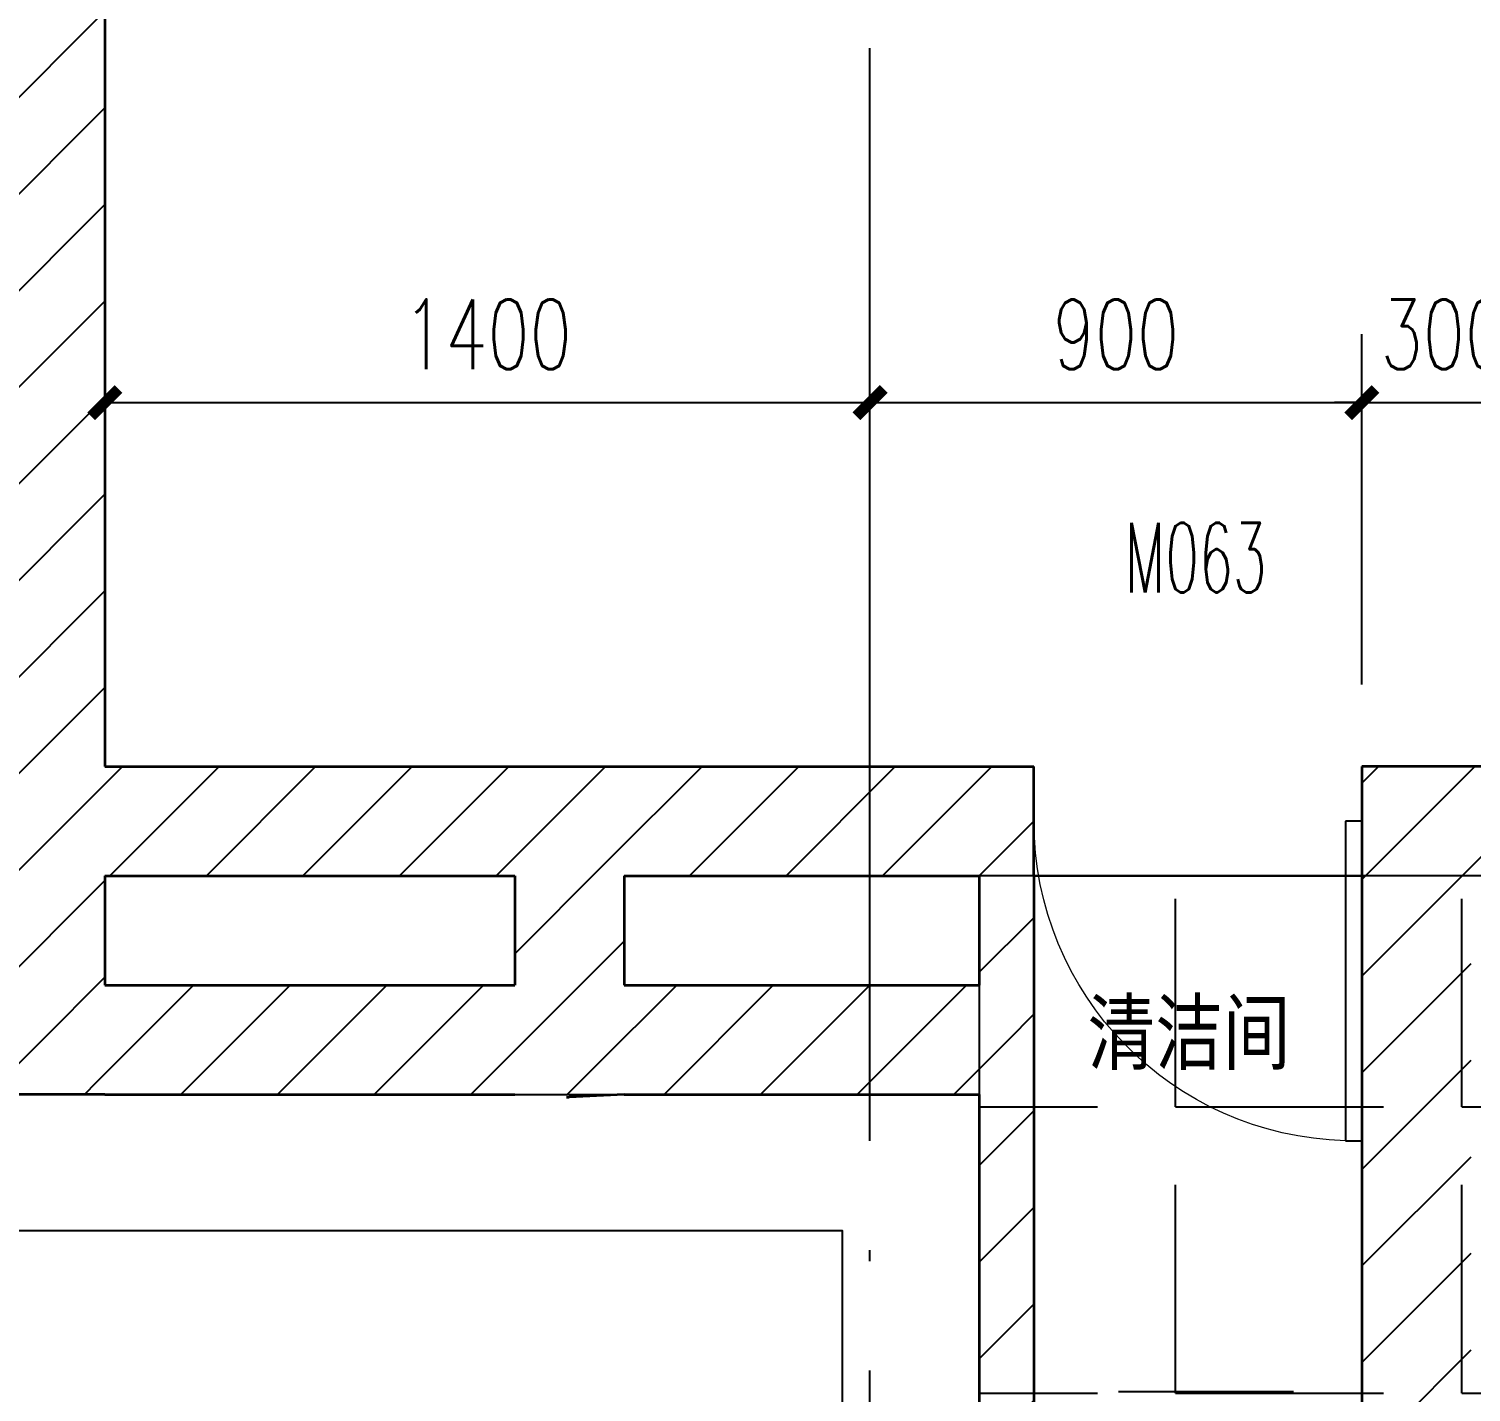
# Model space of a CAD drawing. Header units: millimetres. Extents: x 434053 to 1059003, y -2417481 to 936527.
# Drawn here: x 549291 to 551930, y -2129067 to -2126572 of the extents above; entities that cross this region are included whole.
import ezdxf

# ---------------------------------------------------------------- set-up
doc = ezdxf.new("R2010")
doc.units = ezdxf.units.MM
doc.header["$LTSCALE"] = 1000
doc.header["$MEASUREMENT"] = 0
doc.linetypes.add('DOTE', pattern=[2.4200000000000004, 2, -0.2, 0.02, -0.2])
doc.layers.get('Defpoints').update_dxf_attribs({"color": 6})
for name, color, linetype in [('A-ANNO-DIMS', 3, 'Continuous'), ('A-AXIS', 16, 'DOTE'), ('A-WALL-PATT', 8, 'Continuous'), ('fur2023', 252, 'Continuous'), ('PUB_HATCH', 8, 'Continuous'), ('STAIR', 2, 'Continuous'), ('WINDOW', 4, 'Continuous'), ('WINDOW_TEXT', 7, 'Continuous')]:
    doc.layers.add(name, color=color, linetype=linetype)
doc.layers.add('A-ANNO-TEXT', color=7, linetype='Continuous', lineweight=25)
doc.layers.add('A-WALL', color=5, linetype='Continuous', lineweight=35)
doc.styles.add('_TCH_DIM_T3', font='SIMPLEX', dxfattribs={"width": 0.7058823529411765, "bigfont": 'GBCBIG'})
doc.styles.add('_TCH_WINDOW', font='SIMPLEX.shx', dxfattribs={"width": 0.8, "height": 3.5, "bigfont": 'GBCBIG.shx'})
doc.styles.add('TITXV', font='', dxfattribs={"width": 0.8})
doc.styles.get('TITXV').set_extended_font_data('SimSun')
doc.dimstyles.new('_TCH_ARCH&&50', dxfattribs={"dimtxt": 127.5, "dimasz": 50, "dimexe": 125, "dimexo": 150, "dimgap": 61.25000000000001, "dimtad": 1, "dimdec": 0, "dimzin": 0, "dimdsep": 46, "dimtxsty": '_TCH_DIM_T3', "dimblk": 'ARCHTICK', "dimcen": 0.09, "dimclrt": 7, "dimazin": 2, "dimtfac": 1, "dimtdec": 0, "dimtix": 1, "dimtmove": 2, "dimatfit": 3, "dimfxl": 1, "dimtolj": 1, "dimtzin": 0, "dimarcsym": 0})
pattern_1 = [(45, (-1713816.564053446, -1462893.014547605), (-88.38838300365748, 88.3883830036575), [])]

# ---------------------------------------------------------------- blocks, each defined once
blk = doc.blocks.new('A$C3E4953DA')
at = {"layer": 'A-AXIS'}
blk.add_line((-1950.656320061069, -5858.998682303354), (-1950.656320061069, 16732.77154067159), dxfattribs=at)
blk = doc.blocks.new('adfasdfdgdf')
at = {"layer": 'fur2023'}
blk.add_line((-3424.999960887595, 4881.528578559868, -2.792330975599482e-07), (-3744.999782971456, 4881.528578559868, -2.792330975599482e-07), dxfattribs=at)
blk = doc.blocks.new('_ArchTick')
at = {"color": 0, "linetype": 'ByBlock', "const_width": 0.4}
blk.add_lwpolyline([(-0.5, -0.5), (0.5, 0.5)], dxfattribs=at)
blk = doc.blocks.new('*D821')
at = {"layer": 'A-ANNO-DIMS', "color": 0, "lineweight": -2, "transparency": 16777216}
for p, q in [((551729.7627155354, -2127771.70700045), (551729.7627155354, -2127130.788838886)), ((552029.7628464554, -2127771.707000461), (552029.7628464554, -2127130.788838886)), ((551729.7627155354, -2127255.788838886), (551679.7627155354, -2127255.788838886)), ((551729.7627155354, -2127255.788838886), (552029.7628464554, -2127255.788838886)), ((552029.7628464554, -2127255.788838886), (552079.7628464554, -2127255.788838886))]:
    blk.add_line(p, q, dxfattribs=at)
at = {"layer": 'Defpoints', "color": 0, "transparency": 16777216}
for p in [(552029.7628464554, -2127255.788838886), (551729.7627155354, -2127921.70700045), (552029.7628464554, -2127921.707000461)]:
    blk.add_point(p, dxfattribs=at)
at = {"layer": 'A-ANNO-DIMS', "color": 0, "lineweight": -2, "transparency": 16777216, "xscale": 50, "yscale": 50, "zscale": 50}
blk.add_blockref('_ArchTick', (551729.7627155354, -2127255.788838886), dxfattribs=at)
at = {"layer": 'A-ANNO-DIMS', "color": 0, "lineweight": -2, "transparency": 16777216, "xscale": 50, "yscale": 50, "zscale": 50, "rotation": 180}
blk.add_blockref('_ArchTick', (552029.7628464554, -2127255.788838886), dxfattribs=at)
at = {"layer": 'A-ANNO-DIMS', "color": 7, "transparency": 16777216, "insert": (551879.7627809953, -2127130.788838886), "char_height": 127.5, "attachment_point": 5, "style": '_TCH_DIM_T3'}
blk.add_mtext('\\A1;300', dxfattribs=at)
blk = doc.blocks.new('*D822')
at = {"layer": 'A-ANNO-DIMS', "color": 0, "lineweight": -2, "transparency": 16777216}
for p, q in [((550829.7627149888, -2127771.707000415), (550829.7627149888, -2127130.788838862)), ((551729.7627155354, -2127771.70700045), (551729.7627155354, -2127130.788838862)), ((550829.7627149888, -2127255.788838862), (551729.7627155354, -2127255.788838862))]:
    blk.add_line(p, q, dxfattribs=at)
at = {"layer": 'Defpoints', "color": 0, "transparency": 16777216}
for p in [(551729.7627155354, -2127255.788838862), (550829.7627149888, -2127921.707000415), (551729.7627155354, -2127921.70700045)]:
    blk.add_point(p, dxfattribs=at)
at = {"layer": 'A-ANNO-DIMS', "color": 0, "lineweight": -2, "transparency": 16777216, "xscale": 50, "yscale": 50, "zscale": 50, "rotation": 180}
blk.add_blockref('_ArchTick', (550829.7627149888, -2127255.788838862), dxfattribs=at)
at = {"layer": 'A-ANNO-DIMS', "color": 0, "lineweight": -2, "transparency": 16777216, "xscale": 50, "yscale": 50, "zscale": 50}
blk.add_blockref('_ArchTick', (551729.7627155354, -2127255.788838862), dxfattribs=at)
at = {"layer": 'A-ANNO-DIMS', "color": 7, "transparency": 16777216, "insert": (551279.7627152621, -2127130.788838862), "char_height": 127.5, "attachment_point": 5, "style": '_TCH_DIM_T3'}
blk.add_mtext('\\A1;900', dxfattribs=at)
blk = doc.blocks.new('*D823')
at = {"layer": 'A-ANNO-DIMS', "color": 0, "lineweight": -2, "transparency": 16777216}
for p, q in [((549429.762714856, -2127771.70700036), (549429.762714856, -2127130.788838818)), ((550829.7627149887, -2127771.707000415), (550829.7627149887, -2127130.788838818)), ((549429.762714856, -2127255.788838818), (550829.7627149887, -2127255.788838818))]:
    blk.add_line(p, q, dxfattribs=at)
at = {"layer": 'Defpoints', "color": 0, "transparency": 16777216}
for p in [(550829.7627149887, -2127255.788838818), (549429.762714856, -2127921.70700036), (550829.7627149887, -2127921.707000415)]:
    blk.add_point(p, dxfattribs=at)
at = {"layer": 'A-ANNO-DIMS', "color": 0, "lineweight": -2, "transparency": 16777216, "xscale": 50, "yscale": 50, "zscale": 50, "rotation": 180}
blk.add_blockref('_ArchTick', (549429.762714856, -2127255.788838818), dxfattribs=at)
at = {"layer": 'A-ANNO-DIMS', "color": 0, "lineweight": -2, "transparency": 16777216, "xscale": 50, "yscale": 50, "zscale": 50}
blk.add_blockref('_ArchTick', (550829.7627149887, -2127255.788838818), dxfattribs=at)
at = {"layer": 'A-ANNO-DIMS', "color": 7, "transparency": 16777216, "insert": (550129.7627149223, -2127130.788838818), "char_height": 127.5, "attachment_point": 5, "style": '_TCH_DIM_T3'}
blk.add_mtext('\\A1;1400', dxfattribs=at)
blk = doc.blocks.new('$DorLib2D$00000001')
for p, q in [((0.45, 0.9750000000000001), (0.5000000000000002, 0.9750000000000001)), ((0.45, 0), (0.45, 0.9750000000000001)), ((0.5, 0), (0.5, 0.9750000000000001)), ((0.5, 0), (0.45, 0))]:
    blk.add_line(p, q)
at = {"lineweight": 13}
blk.add_arc((0.475, 0), 0.975, 91.4692835813538, 180, dxfattribs=at)

msp = doc.modelspace()

# ---------------------------------------------------------------- hatches: boundary and pattern name
at = {"layer": 'A-WALL-PATT'}
h = msp.add_hatch(dxfattribs=at)
h.set_pattern_fill('普通砖', color=256, scale=50, style=0)
h.set_pattern_definition(pattern_1)
h.paths.add_polyline_path([(549329.7627149284, -2125021.707000148), (549229.7627149195, -2125121.707000594), (549229.7627148462, -2128021.707000353), (549363.0960482742, -2128021.707000356), (549429.7627148682, -2127921.707000357), (549429.7627149202, -2125121.70700038)])
h = msp.add_hatch(dxfattribs=at)
h.set_pattern_fill('普通砖', color=256, scale=50, style=0)
h.set_pattern_definition(pattern_1)
h.paths.add_polyline_path([(549363.0960482742, -2128021.707000356), (549429.7627151082, -2128121.707000357), (550179.7627146355, -2128121.707000386), (550279.7627146624, -2128055.040333735), (550279.76271485, -2127921.707000392), (549429.7627148682, -2127921.707000357)])
h = msp.add_hatch(dxfattribs=at)
h.set_pattern_fill('普通砖', color=256, scale=50, style=0)
h.set_pattern_definition(pattern_1)
h.paths.add_polyline_path([(550279.7627146622, -2128055.040333735), (550379.7627145016, -2128121.707000429), (551029.7627150463, -2128121.707000454), (551096.429381709, -2128055.040333817), (551129.762715101, -2127921.707000425), (550279.76271485, -2127921.707000392)])
h = msp.add_hatch(dxfattribs=at)
h.set_pattern_fill('普通砖', color=256, scale=50, style=0)
h.set_pattern_definition(pattern_1)
h.paths.add_polyline_path([(551129.7627149795, -2128121.707000571), (551129.7627151011, -2127921.707000425), (551096.429381709, -2128055.040333817)])
h = msp.add_hatch(dxfattribs=at)
h.set_pattern_fill('普通砖', color=256, scale=50, style=0)
h.set_pattern_definition(pattern_1)
h.paths.add_polyline_path([(551829.7627156213, -2127921.707000453), (551729.7627157711, -2127921.707000395), (551729.7627156477, -2128121.707000596), (551829.762715628, -2128055.040333843)])
h = msp.add_hatch(dxfattribs=at)
h.set_pattern_fill('普通砖', color=256, scale=50, style=0)
h.set_pattern_definition(pattern_1)
h.paths.add_polyline_path([(551929.7627156153, -2128121.70700048), (552029.7628463873, -2128121.707000474), (552029.7628463953, -2127921.707000479), (551829.7627156212, -2127921.707000453), (551829.762715628, -2128055.040333842)])
h = msp.add_hatch(dxfattribs=at)
h.set_pattern_fill('普通砖', color=256, scale=50, style=0)
h.set_pattern_definition(pattern_1)
h.paths.add_polyline_path([(549363.0960482742, -2128021.707000356), (549229.7627148462, -2128021.707000353), (549229.7627148387, -2128421.707000621), (549363.0960482741, -2128421.707000616), (549429.7627151045, -2128321.707000614), (549429.7627151082, -2128121.707000357)])
h = msp.add_hatch(dxfattribs=at)
h.set_pattern_fill('普通砖', color=256, scale=50, style=0)
h.set_pattern_definition(pattern_1)
h.paths.add_polyline_path([(550279.7627146625, -2128055.040333736), (550179.7627146355, -2128121.707000386), (550179.7627146317, -2128321.707000643), (550278.6662029214, -2128442.694625628), (550379.7627144979, -2128321.707000787), (550379.7627145016, -2128121.707000429)])
h = msp.add_hatch(dxfattribs=at)
h.set_pattern_fill('普通砖', color=256, scale=50, style=0)
h.set_pattern_definition(pattern_1)
h.paths.add_polyline_path([(551096.429381709, -2128055.040333817), (551029.7627150463, -2128121.707000454), (551029.762715045, -2128321.707000812), (551063.096048448, -2128421.707000752), (551129.7627150945, -2128421.707000693), (551129.7627149795, -2128121.707000571)])
h = msp.add_hatch(dxfattribs=at)
h.set_pattern_fill('普通砖', color=256, scale=50, style=0)
h.set_pattern_definition(pattern_1)
h.paths.add_polyline_path([(551729.7627156071, -2129571.707000668), (551929.762715605, -2129571.707000668), (551929.7627156153, -2128121.70700048), (551829.762715628, -2128055.040333842), (551729.7627156477, -2128121.707000596)])
h = msp.add_hatch(dxfattribs=at)
h.set_pattern_fill('普通砖', color=256, scale=50, style=0)
h.set_pattern_definition(pattern_1)
h.paths.add_polyline_path([(549363.0960482741, -2128421.707000616), (549429.7627148791, -2128521.707000614), (550179.7627153449, -2128521.707000643), (550278.6662029215, -2128442.694625628), (550179.7627146317, -2128321.707000643), (549429.7627151045, -2128321.707000614)])
h = msp.add_hatch(dxfattribs=at)
h.set_pattern_fill('普通砖', color=256, scale=50, style=0)
h.set_pattern_definition(pattern_1)
h.paths.add_polyline_path([(550278.6662029214, -2128442.694625628), (550379.7627154287, -2128521.707000727), (551029.7627152046, -2128521.707000752), (551063.0960484481, -2128421.707000752), (551029.762715045, -2128321.707000812), (550379.7627144979, -2128321.707000787)])
h = msp.add_hatch(dxfattribs=at)
h.set_pattern_fill('普通砖', color=256, scale=50, style=0)
h.set_pattern_definition(pattern_1)
h.paths.add_polyline_path([(549363.0960482741, -2128421.707000616), (549229.7627148387, -2128421.707000621), (549229.7627148369, -2128521.707000599), (549429.7627148369, -2128521.707000601)])
h = msp.add_hatch(dxfattribs=at)
h.set_pattern_fill('普通砖', color=256, scale=50, style=0)
h.set_pattern_definition(pattern_1)
h.paths.add_polyline_path([(551029.7627151975, -2129571.707000668), (551129.7627150867, -2129571.707000668), (551129.7627150945, -2128421.707000693), (551063.0960484481, -2128421.707000752), (551029.7627152046, -2128521.707000752)])
h = msp.add_hatch(dxfattribs=at)
h.set_pattern_fill('普通砖', color=256, scale=50, style=0)
h.set_pattern_definition(pattern_1)
h.paths.add_polyline_path([(550278.6662029214, -2128442.694625628), (550274.2801547042, -2128526.645125339), (550279.4904971299, -2128526.917343046), (550379.7627148369, -2128521.707000618)])
at = {"layer": 'PUB_HATCH'}
h = msp.add_hatch(dxfattribs=at)
h.set_pattern_fill('ANGLE', color=256, scale=150)
h.set_pattern_definition([(0, (-12007467.04799506, -2028484.811166792), (0, 523.875), [381, -142.875]), (90, (-12007467.04799506, -2028484.811166792), (-523.875, 3.207809209516599e-14), [381, -142.875])])
h.paths.add_polyline_path([(555029.7627156657, -2128121.706999746), (551029.7627150157, -2128121.707001211), (551029.7627150157, -2129571.707000668), (550079.762714781, -2129571.707000214), (550079.7627149598, -2136171.707001036), (555029.7627155521, -2136171.706999571)])

# ---------------------------------------------------------------- linework, layer by layer
at = {"layer": 'A-WALL'}
for p, q in [((549429.7627149202, -2125121.70700038), (549429.7627148682, -2127921.707000357)), ((549429.7627148682, -2127921.707000357), (550279.76271485, -2127921.707000392)), ((550279.76271485, -2127921.707000392), (551129.762715101, -2127921.707000425)), ((551129.7627149795, -2128121.707000571), (551129.7627151011, -2127921.707000425)), ((551829.7627156213, -2127921.707000453), (551729.7627157711, -2127921.707000395)), ((551729.7627157711, -2127921.707000395), (551729.7627157632, -2128121.707000715)), ((552029.7628463953, -2127921.707000479), (551829.7627156212, -2127921.707000453)), ((549429.7627151082, -2128121.707000357), (550179.7627146355, -2128121.707000386)), ((549429.7627151082, -2128121.707000357), (549429.7627151045, -2128321.707000614)), ((550179.7627146355, -2128121.707000386), (550179.7627146317, -2128321.707000643)), ((550379.7627145016, -2128121.707000429), (550379.7627144979, -2128321.707000787)), ((550379.7627145016, -2128121.707000429), (551029.7627150463, -2128121.707000454)), ((551029.7627150463, -2128121.707000454), (551029.762715045, -2128321.707000812)), ((551129.7627149795, -2128121.707000571), (551129.7627150945, -2128421.707000693)), ((551729.7627156477, -2128121.707000596), (551729.7627156638, -2129571.707000732)), ((549429.7627151045, -2128321.707000614), (550179.7627146317, -2128321.707000643)), ((550379.7627144979, -2128321.707000787), (551029.762715045, -2128321.707000812)), ((551129.7627150945, -2128421.707000693), (551129.7627149998, -2129571.707000732)), ((549429.7627148369, -2128521.707000601), (549229.7627148369, -2128521.707000599)), ((549429.7627148791, -2128521.707000614), (550179.7627153449, -2128521.707000643)), ((549429.7627148791, -2128521.707000614), (549429.7627148369, -2128521.707000601)), ((550274.2801547042, -2128526.645125339), (550279.4904971299, -2128526.917343046)), ((550379.7627148369, -2128521.707000618), (550279.4904971299, -2128526.917343046)), ((550379.7627154287, -2128521.707000727), (550379.7627148369, -2128521.707000618)), ((550379.7627154287, -2128521.707000727), (551029.7627152046, -2128521.707000752)), ((551029.7627152046, -2128521.707000752), (551029.7627151975, -2129571.707000696))]:
    msp.add_line(p, q, dxfattribs=at)
at = {"layer": 'PUB_HATCH'}
msp.add_lwpolyline([(555029.7627156657, -2128121.706999746), (551029.7627150157, -2128121.707001211), (551029.7627150157, -2129571.707000668), (550079.762714781, -2129571.707000214), (550079.7627149598, -2136171.707001036), (555029.7627155521, -2136171.706999571)], close=True, dxfattribs=at)
at = {"layer": 'STAIR'}
msp.add_lwpolyline([(549229.7627155621, -2115695.212299732), (549229.7627155652, -2128521.707000599), (551029.7627150157, -2128521.707000632), (551029.7627150157, -2129571.707000214), (550779.7627150157, -2129571.707000214), (550779.7627150157, -2128771.707000624), (548979.7627155652, -2128771.707000592), (548979.7627155621, -2115695.212299732)], dxfattribs=at)
at = {"layer": 'WINDOW'}
msp.add_line((551129.762715554, -2128121.707000425), (551729.762715554, -2128121.707000448), dxfattribs=at)

# ---------------------------------------------------------------- block references
for name, p in [('A$C3E4953DA', (552780.4190350758, -2132427.983840404)), ('adfasdfdgdf', (555029.7627183138, -2133947.40318146, 2.792330975599482e-07))]:
    msp.add_blockref(name, p)
ref = msp.add_blockref('$DorLib2D$00000001', (551429.7627155578, -2128021.707000437), dxfattribs=dict(at, xscale=600, yscale=-600, zscale=200, rotation=359.9999999977512))
ref.add_attrib('A', 'M063', (551296.0484298229, -2127603.114343146), dxfattribs={"layer": 'WINDOW_TEXT', "height": 127.5, "style": '_TCH_WINDOW', "width": 0.5647058823529412})

# ---------------------------------------------------------------- texts
at = {"layer": 'A-ANNO-TEXT', "style": 'TITXV', "width": 0.8}
msp.add_text('清洁间', height=113.2911392405063, dxfattribs=at).set_placement((551228.1811096912, -2128464.921250481))

# ---------------------------------------------------------------- dimensions: what is measured, and where the dimension line sits
at = {"layer": 'A-ANNO-DIMS'}
for p1, p2, distance, picture, middle in [((549429.762714856, -2127921.70700036), (550829.7627149887, -2127921.707000415), 665.9181615966372, '*D823', (550129.7627149223, -2127130.788838818)), ((550829.7627149888, -2127921.707000415), (551729.7627155354, -2127921.70700045), 665.9181615882553, '*D822', (551279.7627152621, -2127130.788838862)), ((551729.7627155354, -2127921.70700045), (552029.7628464554, -2127921.707000461), 665.9181615747511, '*D821', (551879.7627809953, -2127130.788838886))]:
    dim = msp.add_aligned_dim(p1=p1, p2=p2, distance=distance, dimstyle='_TCH_ARCH&&50', dxfattribs=at)
    dim.commit()
    dim.dimension.update_dxf_attribs({"geometry": picture, "text_midpoint": middle})

doc.saveas('drawing.dxf')
